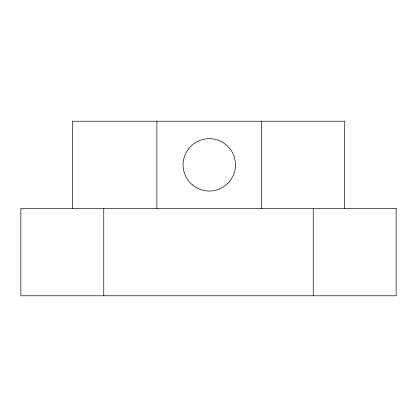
<?xml version="1.0" encoding="UTF-8"?>
<svg xmlns="http://www.w3.org/2000/svg" width="417" height="417" viewBox="0 0 417 417"><rect width="100%" height="100%" fill="white"/><g stroke="black" fill="none" stroke-linecap="round" stroke-linejoin="round"><path stroke-width="0.63" d="M344.656 208.5L344.656 121.222L72.344 121.222L72.344 208.5M313.235 208.5L313.235 295.778M261.641 121.222L261.641 208.5M156.907 121.222L156.907 208.5M103.765 208.5L103.765 295.778M396.15 208.5L20.85 208.5L20.85 295.778L396.15 295.778L396.15 208.5M192.508 184.976A26.182 26.182 0 0 0 235.073 169.318A26.182 26.182 0 0 0 200.233 140.284A26.182 26.182 0 0 0 192.508 184.976"/></g></svg>
